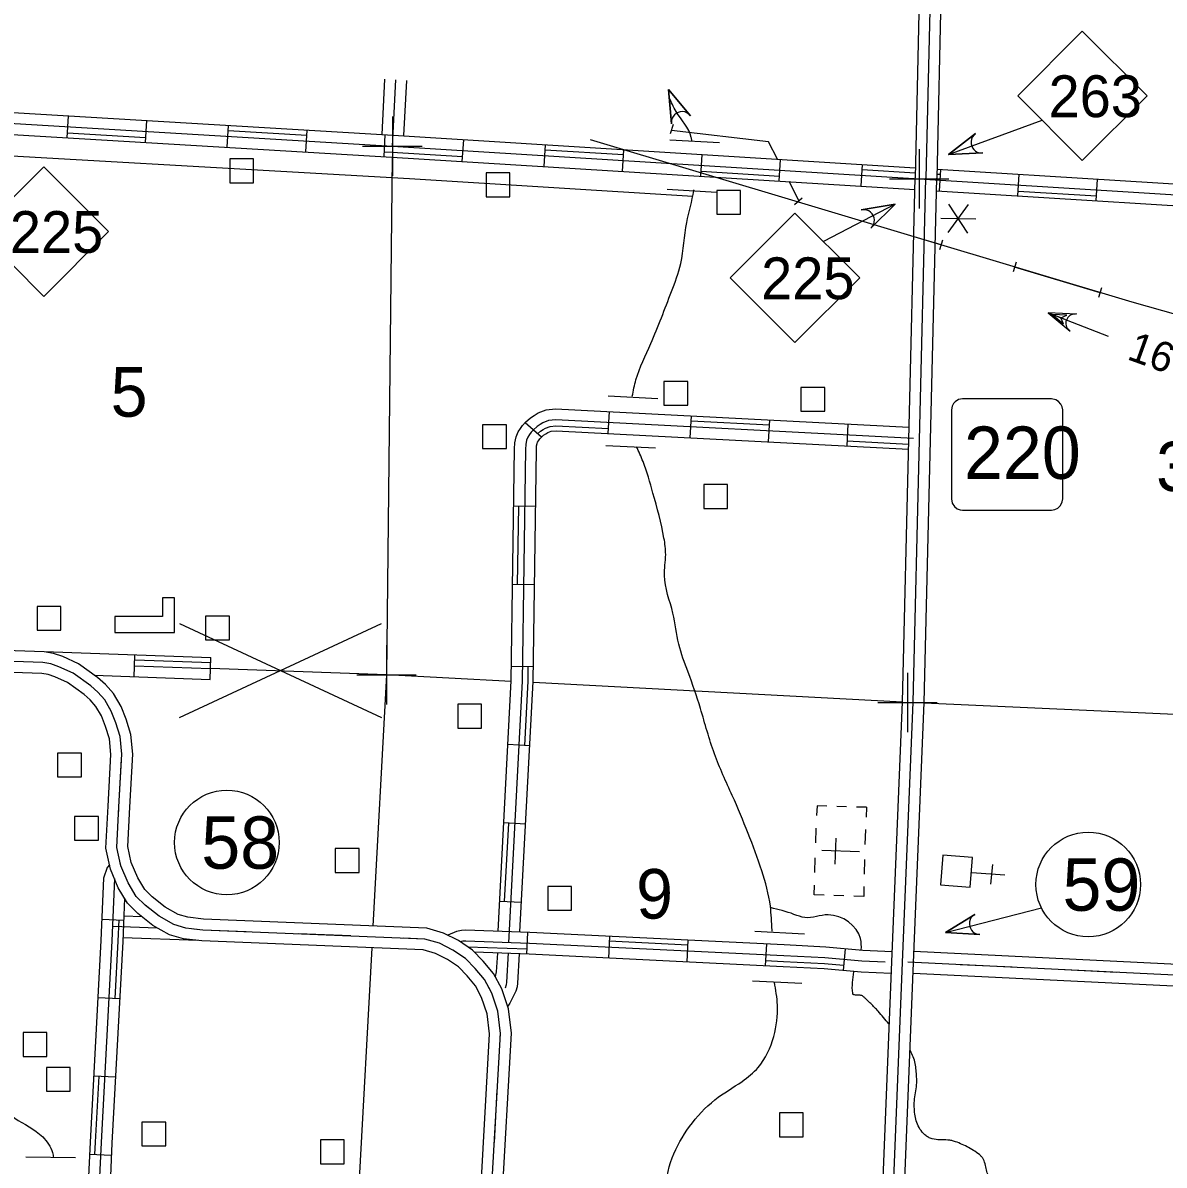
# Model space of a CAD drawing. Extents: x 1631746 to 1929985, y 682974 to 867734.
# Drawn here: x 1674772 to 1686288, y 833061 to 844587 of the extents above; entities that cross this region are included whole.
import ezdxf

# ---------------------------------------------------------------- set-up
doc = ezdxf.new("R2010")
doc.units = 0
for name, color, linetype in [('CR RTE', 7, 'Continuous'), ('CR SYM', 7, 'Continuous'), ('CSAH RTE', 7, 'Continuous'), ('CSAH SYM', 7, 'Continuous'), ('DWELLING', 7, 'Continuous'), ('HYDRO', 7, 'Continuous'), ('INDUS COMMERCIAL', 7, 'Continuous'), ('MISC SYM', 7, 'Continuous'), ('PIPELINE', 7, 'Continuous'), ('QUAD BASE SYM', 7, 'Continuous'), ('RTE TERM ARROW', 7, 'Continuous'), ('SECTION', 7, 'Continuous'), ('SECTION CORNER BASE', 7, 'Continuous'), ('TH MILEAGE', 7, 'Continuous'), ('TH RTE', 7, 'Continuous'), ('TH SYM', 7, 'Continuous'), ('TOWNSHIP ROAD', 7, 'Continuous')]:
    doc.layers.add(name, color=color, linetype=linetype)

msp = doc.modelspace()

# ---------------------------------------------------------------- linework, layer by layer
at = {"layer": 'CR RTE'}
for p, q in [((1675218, 843428), (1675231, 843648)), ((1676008, 843381), (1676022, 843601)), ((1676835, 843332), (1676848, 843552)), ((1677626, 843285), (1677639, 843504)), ((1678416, 843238), (1678429, 843457)), ((1679206, 843189), (1679220, 843408)), ((1680033, 843137), (1680046, 843357)), ((1681301, 843407), (1681800, 843379)), ((1680823, 843088), (1680837, 843307)), ((1681614, 843039), (1681627, 843258)), ((1682404, 842989), (1682418, 843209)), ((1683231, 842938), (1683244, 843158)), ((1684021, 842889), (1684035, 843108)), ((1684812, 842840), (1684825, 843059)), ((1685602, 842791), (1685616, 843010)), ((1681273, 842908), (1681772, 842880))]:
    msp.add_line(p, q, dxfattribs=at)
for points in [[(1673230, 843657), (1678500, 843343), (1683816, 843012)], [(1673369, 843759), (1678507, 843453), (1683777, 843124)], [(1673365, 843539), (1678494, 843233), (1683771, 842904)], [(1675221, 843478), (1676011, 843431)], [(1676845, 843502), (1677636, 843454)], [(1678419, 843287), (1678497, 843283), (1679209, 843238)], [(1680043, 843307), (1680834, 843258)], [(1681617, 843089), (1682407, 843039)], [(1683241, 843108), (1683775, 843074)], [(1683996, 843111), (1687690, 842882)], [(1683816, 843012), (1689058, 842687)], [(1683995, 843061), (1684032, 843059)], [(1683991, 842891), (1687675, 842662)], [(1684815, 842890), (1685605, 842841)]]:
    msp.add_lwpolyline(points, dxfattribs=at)
at = {"layer": 'CR SYM'}
for points in [[(1686117, 843852), (1685462, 844504), (1684810, 843852), (1685462, 843197)], [(1675637, 842481), (1674982, 843133), (1674330, 842481), (1674982, 841827)], [(1683217, 842015), (1682562, 842667), (1681910, 842015), (1682562, 841360)]]:
    msp.add_lwpolyline(points, close=True, dxfattribs=at)
at = {"layer": 'CSAH RTE'}
for points in [[(1679605, 832671), (1679701, 834393), (1679671, 834638), (1679604, 834841), (1679521, 834996), (1679418, 835119), (1679309, 835231), (1679168, 835327), (1679016, 835403), (1678847, 835452), (1676595, 835544), (1676436, 835562), (1676339, 835590), (1676208, 835664), (1676078, 835768), (1676001, 835841), (1675931, 835960), (1675866, 836116), (1675831, 836276), (1675852, 836672), (1675881, 837209), (1675863, 837407), (1675814, 837560), (1675763, 837690), (1675688, 837819), (1675607, 837911), (1675526, 837982), (1675335, 838121), (1675175, 838192), (1675081, 838225), (1674986, 838242), (1674011, 838275)], [(1679495, 832675), (1679591, 834389), (1679563, 834614), (1679503, 834798), (1679430, 834934), (1679336, 835045), (1679238, 835146), (1679112, 835232), (1678976, 835300), (1678829, 835343), (1676587, 835434), (1676415, 835453), (1676296, 835488), (1676146, 835572), (1676005, 835685), (1675914, 835773), (1675833, 835910), (1675761, 836083), (1675720, 836267), (1675742, 836678), (1675770, 837207), (1675755, 837385), (1675711, 837523), (1675664, 837642), (1675598, 837755), (1675529, 837833), (1675457, 837896), (1675279, 838026), (1675135, 838090), (1675054, 838118), (1674975, 838132), (1673999, 838165)], [(1679385, 832680), (1679481, 834385), (1679456, 834589), (1679401, 834754), (1679338, 834872), (1679255, 834971), (1679167, 835061), (1679056, 835137), (1678935, 835197), (1678811, 835234), (1676579, 835325), (1676394, 835345), (1676253, 835386), (1676084, 835481), (1675932, 835602), (1675827, 835704), (1675734, 835861), (1675656, 836049), (1675610, 836258), (1675632, 836683), (1675660, 837205), (1675646, 837364), (1675607, 837486), (1675565, 837594), (1675508, 837690), (1675452, 837755), (1675389, 837810), (1675224, 837930), (1675094, 837988), (1675026, 838011), (1674963, 838022), (1673986, 838055)], [(1675651, 837664), (1675598, 837755), (1675529, 837833), (1675457, 837896), (1675279, 838026), (1675277, 838027)], [(1675739, 836629), (1675742, 836678), (1675768, 837156)], [(1676030, 835665), (1676005, 835685), (1675914, 835773), (1675833, 835910), (1675761, 836083), (1675756, 836105)], [(1677025, 835417), (1676587, 835434), (1676498, 835444)], [(1678080, 835374), (1677553, 835395)], [(1679113, 835231), (1679112, 835232), (1678976, 835300), (1678829, 835343), (1678608, 835352)], [(1683763, 835220), (1688814, 834973), (1694114, 834699), (1697762, 834493), (1698395, 834453), (1698615, 834404), (1698814, 834316), (1698979, 834214), (1699087, 834126), (1699133, 834079), (1699189, 834029), (1699291, 833885), (1699397, 833649), (1699442, 833487), (1699466, 833328), (1699471, 833210), (1699404, 831617)], [(1683700, 835113), (1688808, 834863), (1694108, 834590), (1697755, 834384)], [(1684228, 835087), (1684755, 835061)], [(1685283, 835036), (1685810, 835010)], [(1683755, 835000), (1688803, 834753), (1694102, 834480), (1697749, 834274), (1698364, 834234), (1698546, 834194), (1698712, 834121), (1698851, 834035), (1698939, 833963), (1698981, 833920), (1699024, 833882), (1699100, 833775), (1699190, 833574), (1699226, 833442), (1699246, 833307), (1699250, 833210), (1699184, 831625)], [(1679589, 834345), (1679591, 834389), (1679563, 834614), (1679503, 834798), (1679473, 834854)], [(1679530, 833291), (1679559, 833818)]]:
    msp.add_lwpolyline(points, dxfattribs=at)
at = {"layer": 'CSAH SYM'}
for centre in [(1676831, 836317), (1685522, 835893)]:
    msp.add_circle(centre, 528, dxfattribs=at)
at = {"layer": 'DWELLING'}
for points in [[(1676860, 843214), (1676860, 842974), (1677100, 842974), (1677100, 843214)], [(1679446, 843072), (1679446, 842832), (1679686, 842832), (1679686, 843072)], [(1681773, 842895), (1681773, 842655), (1682013, 842655), (1682013, 842895)], [(1681241, 840968), (1681241, 840728), (1681481, 840728), (1681481, 840968)], [(1682623, 840909), (1682623, 840669), (1682863, 840669), (1682863, 840909)], [(1679411, 840531), (1679411, 840291), (1679651, 840291), (1679651, 840531)], [(1681643, 839928), (1681643, 839688), (1681883, 839688), (1681883, 839928)], [(1674915, 838699), (1674915, 838459), (1675155, 838459), (1675155, 838699)], [(1676616, 838600), (1676616, 838360), (1676856, 838360), (1676856, 838600)], [(1679161, 837712), (1679161, 837472), (1679401, 837472), (1679401, 837712)], [(1675123, 837219), (1675123, 836979), (1675363, 836979), (1675363, 837219)], [(1675294, 836579), (1675294, 836339), (1675534, 836339), (1675534, 836579)], [(1677924, 836255), (1677924, 836015), (1678164, 836015), (1678164, 836255)], [(1680069, 835874), (1680069, 835634), (1680309, 835634), (1680309, 835874)], [(1674775, 834399), (1674775, 834159), (1675015, 834159), (1675015, 834399)], [(1675009, 834048), (1675009, 833808), (1675249, 833808), (1675249, 834048)], [(1682405, 833588), (1682405, 833348), (1682645, 833348), (1682645, 833588)], [(1675973, 833495), (1675973, 833255), (1676213, 833255), (1676213, 833495)], [(1677775, 833316), (1677775, 833076), (1678015, 833076), (1678015, 833316)]]:
    msp.add_lwpolyline(points, close=True, dxfattribs=at)
at = {"layer": 'HYDRO'}
msp.add_lwpolyline([(1681286, 843914), (1681509, 843649), (1681499, 843660), (1681472, 843680), (1681451, 843688), (1681427, 843691), (1681405, 843689), (1681383, 843683), (1681364, 843673), (1681348, 843660), (1681333, 843643), (1681323, 843624), (1681318, 843606), (1681316, 843586), (1681317, 843569)], close=True, dxfattribs=at)
for points in [[(1681509, 843649), (1681286, 843914), (1681317, 843569)], [(1681532, 842835), (1678673, 843012), (1673360, 843317)]]:
    msp.add_lwpolyline(points, dxfattribs=at)
for points in [[(1681522, 843397), (1681516, 843431), (1681363, 843692), (1681293, 843836)], [(1680921, 840820), (1680958, 840985), (1681108, 841351), (1681316, 841875), (1681410, 842157), (1681470, 842573), (1681543, 842895), (1681544, 842901)], [(1682334, 835421), (1682333, 835433), (1682314, 835674), (1682227, 836032), (1682090, 836409), (1681930, 836790), (1681750, 837212), (1681609, 837669), (1681484, 838037), (1681390, 838318), (1681331, 838631), (1681245, 839011), (1681258, 839221), (1681241, 839388), (1681130, 839843), (1681030, 840160), (1680964, 840310)], [(1683232, 835233), (1683224, 835347), (1682899, 835587), (1682663, 835559), (1682552, 835592), (1682316, 835660)], [(1683509, 834487), (1683402, 834614), (1683328, 834691), (1683289, 834728), (1683270, 834746), (1683260, 834755), (1683250, 834764), (1683237, 834772), (1683230, 834774), (1683222, 834775), (1683213, 834775), (1683205, 834776), (1683196, 834776), (1683187, 834776), (1683172, 834778), (1683157, 834780), (1683152, 834782), (1683150, 834784), (1683148, 834786), (1683146, 834791), (1683145, 834797), (1683158, 835013)], [(1681333, 832280), (1681327, 832351), (1681260, 832762), (1681324, 833134), (1681499, 833451), (1681755, 833721), (1682029, 833907), (1682191, 834048), (1682348, 834360), (1682386, 834675), (1682355, 834908)], [(1673191, 834194), (1673553, 834174), (1673852, 834235), (1673981, 834298), (1674133, 834243), (1674246, 833974), (1674446, 833733), (1674690, 833536), (1674972, 833346), (1675071, 833188), (1675081, 833139)], [(1686238, 829837), (1686215, 830217), (1686198, 830283), (1686182, 830314), (1686160, 830342), (1686104, 830395), (1686045, 830443), (1685919, 830538), (1685866, 830590), (1685829, 830647), (1685821, 830670), (1685817, 830693), (1685817, 830740), (1685834, 830846), (1685849, 830951), (1685846, 830997), (1685839, 831020), (1685829, 831043), (1685816, 831062), (1685800, 831079), (1685760, 831108), (1685667, 831153), (1685574, 831201), (1685510, 831269), (1685484, 831333), (1685462, 831399), (1685439, 831465), (1685411, 831528), (1685281, 831747), (1685145, 831964), (1685011, 832182), (1684890, 832406), (1684864, 832465), (1684840, 832525), (1684816, 832586), (1684790, 832645), (1684754, 832718), (1684734, 832754), (1684712, 832789), (1684673, 832830), (1684624, 832863), (1684573, 832894), (1684530, 832931), (1684503, 832983), (1684488, 833044), (1684471, 833105), (1684457, 833132), (1684437, 833155), (1684378, 833201), (1684315, 833238), (1684181, 833298), (1684144, 833309), (1684105, 833315), (1684025, 833317), (1683947, 833328), (1683909, 833343), (1683891, 833354), (1683874, 833367), (1683824, 833426), (1683792, 833491), (1683775, 833560), (1683767, 833630), (1683768, 833711), (1683779, 833791), (1683790, 833872), (1683790, 833952), (1683785, 834020), (1683776, 834088), (1683727, 834215), (1683725, 834219)]]:
    msp.add_spline(points, degree=3, dxfattribs=at)
at = {"layer": 'INDUS COMMERCIAL'}
msp.add_lwpolyline([(1675701, 838437), (1676301, 838437), (1676301, 838787), (1676181, 838787), (1676181, 838597), (1675701, 838597)], close=True, dxfattribs=at)
at = {"layer": 'MISC SYM'}
for p, q in [((1682785, 836688), (1682781, 836588)), ((1682885, 836685), (1682785, 836688)), ((1683084, 836678), (1682984, 836681)), ((1683284, 836672), (1683184, 836675)), ((1683284, 836672), (1683281, 836572)), ((1682773, 836313), (1682777, 836463)), ((1683272, 836297), (1683277, 836447)), ((1682967, 836099), (1682977, 836362)), ((1683212, 836223), (1682835, 836235)), ((1682763, 836013), (1682768, 836163)), ((1683263, 835997), (1683268, 836147)), ((1684555, 836096), (1684537, 835897)), ((1684346, 836015), (1684680, 835989)), ((1682756, 835788), (1682759, 835888)), ((1683259, 835872), (1683256, 835772)), ((1684031, 835891), (1684031, 835891)), ((1682856, 835785), (1682756, 835788)), ((1683056, 835779), (1682956, 835782)), ((1683256, 835772), (1683156, 835775))]:
    msp.add_line(p, q, dxfattribs=at)
msp.add_lwpolyline([(1684056, 836190), (1684031, 835891), (1684330, 835866), (1684355, 836165)], close=True, dxfattribs=at)
at = {"layer": 'PIPELINE'}
for p, q in [((1681335, 843562), (1681304, 843466)), ((1682634, 842818), (1682559, 842752)), ((1684051, 842394), (1684022, 842298)), ((1684793, 842171), (1684764, 842075)), ((1685655, 841912), (1685626, 841816)), ((1685288, 841594), (1685116, 841661)), ((1685116, 841661), (1685340, 841475)), ((1685407, 841646), (1685116, 841661)), ((1685116, 841661), (1685159, 841644)), ((1685116, 841661), (1685722, 841424)), ((1685159, 841644), (1685271, 841551)), ((1685305, 841637), (1685159, 841644)), ((1685245, 841611), (1685305, 841637)), ((1685271, 841551), (1685245, 841611)), ((1685288, 841594), (1685288, 841594))]:
    msp.add_line(p, q, dxfattribs=at)
for points in [[(1682386, 843211), (1682295, 843386), (1681316, 843500)], [(1701310, 838343), (1698779, 838499), (1697444, 837957), (1694015, 839202), (1690012, 840626), (1685965, 841767), (1680500, 843408)], [(1682603, 842795), (1682504, 842985)], [(1684037, 842346), (1683912, 842383)], [(1685641, 841864), (1684779, 842123)]]:
    msp.add_lwpolyline(points, dxfattribs=at)
msp.add_arc((1685387, 841555), 92.1, 87.0532, 230.1833, dxfattribs=at)
at = {"layer": 'QUAD BASE SYM'}
for p, q in [((1676354, 838528), (1678391, 837578)), ((1676354, 837578), (1678391, 838528)), ((1677372, 838053), (1677372, 838053))]:
    msp.add_line(p, q, dxfattribs=at)
at = {"layer": 'RTE TERM ARROW'}
for p, q in [((1684111, 843258), (1685057, 843604)), ((1683574, 842759), (1682850, 842381)), ((1684083, 835408), (1685050, 835656))]:
    msp.add_line(p, q, dxfattribs=at)
for points in [[(1684111, 843258), (1684385, 843470), (1684373, 843459), (1684352, 843434), (1684344, 843413), (1684339, 843389), (1684340, 843367), (1684346, 843345), (1684355, 843326), (1684367, 843308), (1684384, 843293), (1684402, 843282), (1684420, 843276), (1684440, 843274), (1684457, 843274)], [(1683574, 842759), (1683329, 842514), (1683339, 842525), (1683357, 842553), (1683363, 842575), (1683364, 842600), (1683360, 842621), (1683352, 842642), (1683341, 842660), (1683326, 842676), (1683308, 842689), (1683288, 842697), (1683269, 842701), (1683249, 842701), (1683232, 842699)], [(1684083, 835408), (1684378, 835591), (1684365, 835582), (1684341, 835559), (1684330, 835539), (1684324, 835516), (1684322, 835494), (1684326, 835471), (1684333, 835451), (1684344, 835433), (1684358, 835416), (1684376, 835403), (1684393, 835395), (1684412, 835391), (1684429, 835389)]]:
    msp.add_lwpolyline(points, close=True, dxfattribs=at)
for points in [[(1684385, 843470), (1684111, 843258), (1684457, 843274)], [(1683329, 842514), (1683574, 842759), (1683232, 842699)], [(1684378, 835591), (1684083, 835408), (1684429, 835389)]]:
    msp.add_lwpolyline(points, dxfattribs=at)
at = {"layer": 'SECTION'}
for points in [[(1678499, 843233), (1678442, 838008), (1678304, 835474)], [(1679700, 837941), (1678442, 838008), (1676665, 838073)], [(1683646, 837733), (1679920, 837930)], [(1688853, 837496), (1683865, 837722)], [(1678292, 835255), (1678161, 832859)]]:
    msp.add_lwpolyline(points, dxfattribs=at)
at = {"layer": 'SECTION CORNER BASE'}
for p, q in [((1678500, 843643), (1678500, 843043)), ((1678200, 843343), (1678800, 843343)), ((1678500, 843343), (1678500, 843343)), ((1683816, 843312), (1683816, 842712)), ((1683516, 843012), (1684116, 843012)), ((1683816, 843012), (1683816, 843012)), ((1678442, 838308), (1678442, 837708)), ((1683698, 838030), (1683698, 837430)), ((1678142, 838008), (1678742, 838008)), ((1678442, 838008), (1678442, 838008)), ((1683398, 837730), (1683998, 837730)), ((1683698, 837730), (1683698, 837730))]:
    msp.add_line(p, q, dxfattribs=at)
at = {"layer": 'TH MILEAGE'}
for p, q in [((1684109, 842470), (1684312, 842754)), ((1684306, 842465), (1684115, 842758)), ((1684036, 842616), (1684386, 842608))]:
    msp.add_line(p, q, dxfattribs=at)
at = {"layer": 'TH RTE'}
for points in [[(1683741, 845847), (1683785, 845746), (1683820, 845643), (1683845, 845557), (1683872, 845453), (1683888, 845367), (1683908, 845246), (1683919, 845129), (1683929, 844998), (1683884, 843020)], [(1683842, 845891), (1683888, 845786), (1683925, 845676), (1683951, 845586), (1683979, 845477), (1683996, 845387), (1684017, 845260), (1684028, 845139), (1684039, 845001), (1683994, 843018)], [(1683640, 845804), (1683682, 845707), (1683715, 845609), (1683739, 845528), (1683764, 845429), (1683780, 845348), (1683799, 845232), (1683809, 845120), (1683819, 844995), (1683774, 843023)], [(1683434, 832506), (1683539, 835112), (1683646, 837737), (1683774, 843023)], [(1683544, 832501), (1683649, 835107), (1683756, 837733), (1683884, 843020)], [(1683544, 832501), (1683649, 835107), (1683756, 837733), (1683884, 843020)], [(1683654, 832496), (1683759, 835103), (1683866, 837729), (1683994, 843018)]]:
    msp.add_lwpolyline(points, dxfattribs=at)
at = {"layer": 'TH SYM'}
msp.add_lwpolyline([(1685152, 840793), (1684254, 840793), (1684214, 840786), (1684178, 840763), (1684161, 840745), (1684148, 840718), (1684142, 840681), (1684142, 839783), (1684149, 839742), (1684172, 839706), (1684199, 839685), (1684228, 839674), (1684254, 839671), (1685152, 839671), (1685184, 839676), (1685214, 839690), (1685242, 839717), (1685260, 839754), (1685264, 839783), (1685264, 840681), (1685259, 840711), (1685246, 840741), (1685221, 840768), (1685195, 840784)], close=True, dxfattribs=at)
at = {"layer": 'TOWNSHIP ROAD'}
for p, q in [((1681178, 840794), (1680679, 840819)), ((1680679, 840445), (1680691, 840664)), ((1680005, 840408), (1679839, 840552)), ((1681506, 840401), (1681517, 840621)), ((1682297, 840360), (1682308, 840580)), ((1683088, 840319), (1683099, 840539)), ((1681154, 840295), (1680655, 840319)), ((1679945, 839708), (1679725, 839711)), ((1679934, 838916), (1679714, 838919)), ((1675894, 837986), (1675902, 838206)), ((1676661, 837963), (1676669, 838183)), ((1679922, 838088), (1679702, 838092)), ((1679886, 837293), (1679666, 837305)), ((1679844, 836502), (1679624, 836514)), ((1679802, 835711), (1679583, 835723)), ((1675569, 835543), (1675788, 835534)), ((1679863, 835410), (1679855, 835190)), ((1680692, 835370), (1680681, 835150)), ((1682158, 835422), (1682658, 835397)), ((1681483, 835331), (1681472, 835112)), ((1682274, 835293), (1682263, 835073)), ((1683069, 835244), (1683048, 835025)), ((1682134, 834922), (1682633, 834898)), ((1675529, 834754), (1675749, 834742)), ((1675487, 833963), (1675707, 833951)), ((1675446, 833171), (1675665, 833161)), ((1674803, 833147), (1675303, 833137))]:
    msp.add_line(p, q, dxfattribs=at)
for points in [[(1678396, 843461), (1678425, 844018)], [(1678500, 843343), (1678535, 844012)], [(1678616, 843449), (1678645, 844006)], [(1679567, 835421), (1679700, 837948), (1679733, 840289), (1679737, 840349), (1679749, 840409), (1679770, 840460), (1679794, 840495), (1679814, 840524), (1679844, 840559), (1679894, 840602), (1679932, 840626), (1679970, 840651), (1680051, 840681), (1680145, 840693), (1683713, 840506)], [(1683757, 840394), (1680149, 840582), (1680077, 840573), (1680019, 840552), (1679991, 840534), (1679960, 840514), (1679923, 840481), (1679901, 840456), (1679885, 840432), (1679868, 840408), (1679855, 840377), (1679846, 840334), (1679843, 840285), (1679810, 837945), (1679671, 835304)], [(1681515, 840571), (1682306, 840530)], [(1679787, 835414), (1679920, 837941), (1679953, 840280), (1679955, 840319), (1679961, 840344), (1679965, 840355), (1679975, 840370), (1679988, 840388), (1680001, 840403), (1680026, 840426), (1680050, 840441), (1680068, 840453), (1680104, 840466), (1680153, 840472), (1683708, 840286)], [(1679965, 840439), (1679996, 840466), (1680023, 840483), (1680046, 840498), (1680092, 840515), (1680151, 840522), (1680682, 840495)], [(1683090, 840369), (1683709, 840336)], [(1679764, 838919), (1679775, 839711)], [(1674988, 838244), (1676669, 838183)], [(1675905, 838161), (1676668, 838133)], [(1675899, 838101), (1676665, 838073)], [(1679836, 837296), (1679870, 837943), (1679872, 838089)], [(1675493, 838006), (1676661, 837963)], [(1679633, 835720), (1679674, 836511)], [(1675646, 836091), (1675622, 836063), (1675585, 835957), (1675560, 835329), (1675451, 833295), (1675432, 832879), (1675414, 832234), (1675416, 832187), (1675417, 832146), (1675453, 831802), (1675455, 831760), (1675452, 831693), (1675442, 831549), (1675435, 831471), (1675422, 831378), (1675402, 831217), (1675320, 827634), (1675345, 827558), (1675393, 827495), (1675456, 827456), (1675524, 827442), (1679187, 827281)], [(1675695, 835952), (1675670, 835324), (1675561, 833289), (1675542, 832875), (1675524, 832235), (1675526, 832191), (1675527, 832154), (1675563, 831810), (1675565, 831760), (1675562, 831686), (1675552, 831540), (1675544, 831459), (1675531, 831364), (1675512, 831209), (1675430, 827651), (1675444, 827610), (1675468, 827578), (1675497, 827560), (1675538, 827552), (1679192, 827391)], [(1675797, 835754), (1675780, 835319), (1675671, 833284), (1675652, 832871), (1675634, 832236), (1675636, 832196), (1675637, 832161), (1675673, 831817), (1675675, 831760), (1675672, 831680), (1675661, 831532), (1675654, 831446), (1675640, 831350), (1675622, 831201), (1675540, 827668), (1675542, 827663), (1675551, 827661), (1679197, 827501)], [(1675739, 835536), (1675730, 835321), (1675699, 834744)], [(1675975, 835568), (1675790, 835574)], [(1676127, 835453), (1675681, 835468)], [(1683543, 835215), (1683246, 835227), (1682873, 835262), (1682455, 835284), (1679889, 835409), (1679238, 835433), (1679198, 835429), (1679146, 835418), (1679059, 835381)], [(1676539, 835329), (1675781, 835354)], [(1683472, 835108), (1683238, 835118), (1682865, 835153), (1682450, 835174), (1679884, 835299), (1679241, 835323), (1679212, 835320), (1679184, 835315)], [(1679857, 835240), (1679263, 835262)], [(1681480, 835281), (1680689, 835320)], [(1683534, 834995), (1683231, 835008), (1682857, 835043), (1682444, 835064), (1679880, 835189), (1679330, 835209)], [(1679560, 835201), (1679549, 835011), (1679537, 834966)], [(1679670, 835205), (1679653, 834909), (1679650, 834882), (1679640, 834848)], [(1679780, 835193), (1679763, 834899), (1679758, 834861), (1679746, 834818), (1679687, 834696), (1679664, 834664)], [(1683053, 835075), (1682861, 835093), (1682447, 835114), (1682265, 835123)], [(1675537, 833960), (1675501, 833292), (1675495, 833169)]]:
    msp.add_lwpolyline(points, dxfattribs=at)

# ---------------------------------------------------------------- texts
at = {"layer": 'CR SYM'}
for s, p in [('263', (1685121, 843635)), ('225', (1674641, 842265)), ('225', (1682221, 841798))]:
    msp.add_text(s, height=422.4, dxfattribs=at).set_placement(p)
at = {"layer": 'CSAH SYM'}
for s, p in [('58', (1676572, 836052)), ('59', (1685262, 835628))]:
    msp.add_text(s, height=528, dxfattribs=at).set_placement(p)
at = {"layer": 'PIPELINE'}
msp.add_text("16''", height=300, rotation=340.2239, dxfattribs=at).set_placement((1685902, 841196))
at = {"layer": 'SECTION'}
for s, p in [('5', (1675658, 840613)), ('3', (1686207, 839861)), ('9', (1680960, 835549))]:
    msp.add_text(s, height=500, dxfattribs=at).set_placement(p)
at = {"layer": 'TH SYM'}
msp.add_text('220', height=528, dxfattribs=at).set_placement((1684268, 839986))

doc.saveas('drawing.dxf')
